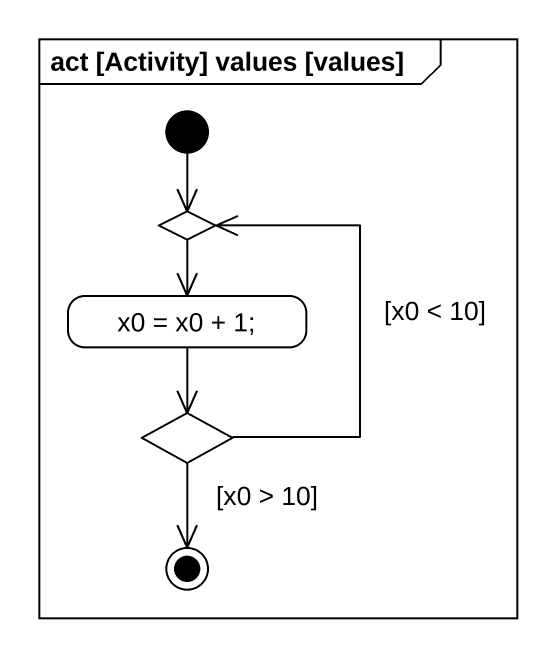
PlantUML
@startuml
mainframe act [Activity] values [values]
hide empty description
state choice1 <<choice>>
state "x0 = x0 + 1;" as x0_x0_1
state choice2 <<choice>>
[*] --> choice1
choice1 --> x0_x0_1
x0_x0_1 --> choice2
choice2 -up-> choice1 : [x0 < 10]
choice2 --> [*] : [x0 > 10]
@enduml
